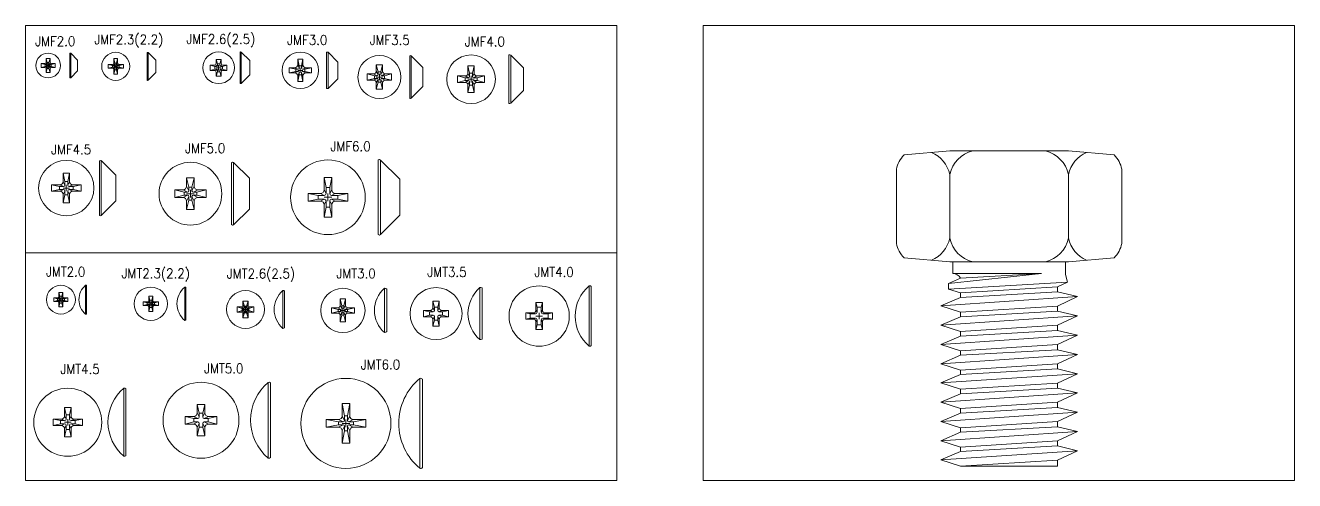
# Model space of a CAD drawing. Header units: millimetres. Extents: x 1190 to 1493, y 468 to 700.
# Drawn here: x 1295.4 to 1493.3, y 628.9 to 699.8 of the extents above; entities that cross this region are included whole.
import ezdxf

# ---------------------------------------------------------------- set-up
doc = ezdxf.new("R2010")
doc.units = ezdxf.units.MM
doc.styles.add('数字', font='txt.shx', dxfattribs={"width": 0.9, "height": 3, "bigfont": 'gbcbig.shx'})

msp = doc.modelspace()

# ---------------------------------------------------------------- linework, layer by layer
at = {"lineweight": 5}
for p, q in [((1298.685, 694.092), (1298.685, 694.692)), ((1298.685, 694.692), (1299.285, 694.692)), ((1299.285, 694.092), (1299.285, 694.692)), ((1302.369, 695.497), (1302.369, 691.686)), ((1302.498, 695.513), (1302.498, 691.67)), ((1303.569, 694.442), (1303.569, 692.742)), ((1309.214, 693.959), (1309.214, 694.659)), ((1309.214, 694.659), (1309.814, 694.659)), ((1309.214, 694.659), (1309.385, 693.977)), ((1309.814, 694.659), (1309.644, 693.977)), ((1309.814, 693.959), (1309.814, 694.659)), ((1314.393, 695.606), (1314.393, 691.313)), ((1314.566, 695.612), (1314.566, 691.307)), ((1315.743, 694.434), (1315.743, 692.484)), ((1325.16, 693.933), (1325.16, 694.533)), ((1325.16, 694.533), (1325.96, 694.533)), ((1325.16, 694.533), (1325.37, 693.849)), ((1325.75, 693.849), (1325.96, 694.533)), ((1325.96, 693.933), (1325.96, 694.533)), ((1328.902, 695.652), (1328.902, 690.813)), ((1329.085, 695.67), (1329.085, 690.796)), ((1330.402, 694.353), (1330.402, 692.113)), ((1337.887, 693.738), (1337.887, 694.588)), ((1337.887, 694.588), (1338.687, 694.588)), ((1337.887, 694.588), (1338.127, 693.538)), ((1338.447, 693.538), (1338.687, 694.588)), ((1338.687, 693.738), (1338.687, 694.588)), ((1342.387, 695.648), (1342.387, 690.029)), ((1342.618, 695.657), (1342.618, 690.02)), ((1355.367, 695.124), (1355.367, 688.474)), ((1355.553, 695.113), (1355.553, 688.484)), ((1370.776, 695.234), (1370.776, 687.687)), ((1371.083, 695.202), (1371.083, 687.718)), ((1298.485, 693.892), (1297.885, 693.892)), ((1297.885, 693.892), (1297.885, 693.292)), ((1298.485, 693.292), (1297.885, 693.292)), ((1298.764, 693.724), (1298.499, 693.724)), ((1298.499, 693.724), (1298.499, 693.459)), ((1298.764, 693.459), (1298.499, 693.459)), ((1298.985, 693.592), (1298.685, 693.592)), ((1298.685, 693.092), (1298.685, 692.492)), ((1298.685, 692.492), (1299.285, 692.492)), ((1298.852, 693.812), (1298.852, 694.077)), ((1298.852, 694.077), (1299.117, 694.077)), ((1298.852, 693.371), (1298.852, 693.106)), ((1298.852, 693.106), (1299.117, 693.106)), ((1298.985, 693.592), (1298.985, 693.892)), ((1298.985, 693.592), (1299.285, 693.592)), ((1298.985, 693.592), (1298.985, 693.292)), ((1299.117, 693.812), (1299.117, 694.077)), ((1299.117, 693.371), (1299.117, 693.106)), ((1299.205, 693.724), (1299.47, 693.724)), ((1299.205, 693.459), (1299.47, 693.459)), ((1299.285, 693.092), (1299.285, 692.492)), ((1299.47, 693.459), (1299.47, 693.724)), ((1299.485, 693.892), (1300.085, 693.892)), ((1299.485, 693.292), (1300.085, 693.292)), ((1300.085, 693.292), (1300.085, 693.892)), ((1309.014, 693.759), (1308.314, 693.759)), ((1308.314, 693.759), (1308.314, 693.159)), ((1308.314, 693.759), (1308.996, 693.589)), ((1308.314, 693.159), (1308.996, 693.33)), ((1309.014, 693.159), (1308.314, 693.159)), ((1309.299, 693.589), (1308.996, 693.589)), ((1308.996, 693.589), (1308.996, 693.33)), ((1309.299, 693.33), (1308.996, 693.33)), ((1309.156, 693.818), (1309.36, 693.614)), ((1309.36, 693.305), (1309.156, 693.101)), ((1309.514, 693.459), (1309.214, 693.459)), ((1309.214, 692.959), (1309.214, 692.259)), ((1309.385, 692.941), (1309.214, 692.259)), ((1309.385, 693.675), (1309.385, 693.977)), ((1309.385, 693.977), (1309.644, 693.977)), ((1309.385, 693.243), (1309.385, 692.941)), ((1309.385, 692.941), (1309.644, 692.941)), ((1309.514, 693.459), (1309.514, 693.759)), ((1309.514, 693.459), (1309.814, 693.459)), ((1309.514, 693.459), (1309.514, 693.159)), ((1309.644, 693.675), (1309.644, 693.977)), ((1309.644, 693.243), (1309.644, 692.941)), ((1309.644, 692.941), (1309.814, 692.259)), ((1309.669, 693.614), (1309.873, 693.818)), ((1309.873, 693.101), (1309.669, 693.305)), ((1309.73, 693.589), (1310.032, 693.589)), ((1309.73, 693.33), (1310.032, 693.33)), ((1309.814, 692.959), (1309.814, 692.259)), ((1310.014, 693.759), (1310.714, 693.759)), ((1310.014, 693.159), (1310.714, 693.159)), ((1310.714, 693.759), (1310.032, 693.589)), ((1310.032, 693.589), (1310.032, 693.33)), ((1310.032, 693.33), (1310.714, 693.159)), ((1310.714, 693.759), (1310.714, 693.159)), ((1324.86, 693.633), (1324.26, 693.633)), ((1324.26, 693.633), (1324.26, 692.833)), ((1324.943, 693.422), (1324.26, 693.633)), ((1324.26, 692.833), (1324.943, 693.043)), ((1324.86, 692.833), (1324.26, 692.833)), ((1325.228, 693.422), (1324.943, 693.422)), ((1324.943, 693.422), (1324.943, 693.043)), ((1325.228, 693.043), (1324.943, 693.043)), ((1325.072, 693.721), (1325.328, 693.464)), ((1325.328, 693.001), (1325.072, 692.745)), ((1325.56, 693.233), (1325.16, 693.233)), ((1325.37, 692.616), (1325.16, 691.933)), ((1325.16, 692.533), (1325.16, 691.933)), ((1325.37, 693.565), (1325.37, 693.849)), ((1325.37, 693.849), (1325.75, 693.849)), ((1325.37, 692.901), (1325.37, 692.616)), ((1325.75, 692.616), (1325.37, 692.616)), ((1325.56, 693.233), (1325.56, 693.633)), ((1325.56, 693.233), (1325.56, 692.833)), ((1325.56, 693.233), (1325.96, 693.233)), ((1325.75, 693.565), (1325.75, 693.849)), ((1325.75, 692.901), (1325.75, 692.616)), ((1325.75, 692.616), (1325.96, 691.933)), ((1326.048, 693.721), (1325.791, 693.464)), ((1326.048, 692.745), (1325.791, 693.001)), ((1325.892, 693.422), (1326.176, 693.422)), ((1325.892, 693.043), (1326.176, 693.043)), ((1325.96, 692.533), (1325.96, 691.933)), ((1326.176, 693.422), (1326.86, 693.633)), ((1326.176, 693.422), (1326.176, 693.043)), ((1326.86, 692.833), (1326.176, 693.043)), ((1326.26, 693.633), (1326.86, 693.633)), ((1326.26, 692.833), (1326.86, 692.833)), ((1326.86, 693.633), (1326.86, 692.833)), ((1337.387, 693.238), (1336.537, 693.238)), ((1336.537, 693.238), (1336.537, 692.438)), ((1337.587, 692.998), (1336.537, 693.238)), ((1337.587, 692.678), (1336.537, 692.438)), ((1337.387, 692.438), (1336.537, 692.438)), ((1337.387, 693.238), (1337.927, 692.998)), ((1337.927, 692.678), (1337.387, 692.438)), ((1337.927, 692.998), (1337.587, 692.998)), ((1337.587, 692.998), (1337.587, 692.678)), ((1337.927, 692.678), (1337.587, 692.678)), ((1337.887, 693.738), (1338.127, 693.198)), ((1338.287, 692.838), (1337.887, 692.838)), ((1338.127, 692.478), (1337.887, 691.938)), ((1338.127, 693.198), (1338.127, 693.538)), ((1338.127, 693.538), (1338.447, 693.538)), ((1338.127, 692.478), (1338.127, 692.138)), ((1338.287, 692.838), (1338.287, 693.238)), ((1338.287, 692.838), (1338.687, 692.838)), ((1338.287, 692.838), (1338.287, 692.438)), ((1338.687, 693.738), (1338.447, 693.198)), ((1338.447, 693.198), (1338.447, 693.538)), ((1338.447, 692.478), (1338.447, 692.138)), ((1338.447, 692.478), (1338.687, 691.938)), ((1338.647, 692.998), (1339.187, 693.238)), ((1338.647, 692.998), (1338.987, 692.998)), ((1338.647, 692.678), (1338.987, 692.678)), ((1338.647, 692.678), (1339.187, 692.438)), ((1340.037, 693.238), (1338.987, 692.998)), ((1338.987, 692.678), (1338.987, 692.998)), ((1338.987, 692.678), (1340.037, 692.438)), ((1339.187, 693.238), (1340.037, 693.238)), ((1339.187, 692.438), (1340.037, 692.438)), ((1340.037, 692.438), (1340.037, 693.238)), ((1344.137, 694.138), (1344.137, 691.538)), ((1350.118, 692.699), (1350.118, 693.699)), ((1350.118, 693.699), (1351.118, 693.699)), ((1350.118, 693.699), (1350.41, 692.59)), ((1350.118, 692.699), (1350.41, 692.174)), ((1350.41, 692.174), (1350.41, 692.59)), ((1350.41, 692.59), (1350.827, 692.59)), ((1350.827, 692.59), (1351.118, 693.699)), ((1351.118, 692.699), (1350.827, 692.174)), ((1350.827, 692.174), (1350.827, 692.59)), ((1351.118, 692.699), (1351.118, 693.699)), ((1357.367, 693.299), (1357.367, 690.299)), ((1364.405, 692.36), (1364.405, 693.56)), ((1364.405, 693.56), (1365.405, 693.56)), ((1364.405, 693.56), (1364.679, 692.407)), ((1364.679, 691.866), (1364.679, 692.407)), ((1364.679, 692.407), (1365.13, 692.407)), ((1365.13, 692.407), (1365.405, 693.56)), ((1365.13, 691.866), (1365.13, 692.407)), ((1365.405, 692.36), (1365.405, 693.56)), ((1373.076, 693.21), (1373.076, 689.71)), ((1309.214, 692.259), (1309.814, 692.259)), ((1325.96, 691.933), (1325.16, 691.933)), ((1338.127, 692.138), (1337.887, 691.088)), ((1337.887, 691.938), (1337.887, 691.088)), ((1337.887, 691.088), (1338.687, 691.088)), ((1338.127, 692.138), (1338.447, 692.138)), ((1338.447, 692.138), (1338.687, 691.088)), ((1338.687, 691.938), (1338.687, 691.088)), ((1349.718, 692.299), (1348.718, 692.299)), ((1348.718, 692.299), (1348.718, 691.299)), ((1349.827, 692.007), (1348.718, 692.299)), ((1349.827, 691.591), (1348.718, 691.299)), ((1349.718, 691.299), (1348.718, 691.299)), ((1349.718, 692.299), (1350.244, 692.007)), ((1350.244, 691.591), (1349.718, 691.299)), ((1350.244, 692.007), (1349.827, 692.007)), ((1349.827, 692.007), (1349.827, 691.591)), ((1350.244, 691.591), (1349.827, 691.591)), ((1350.618, 691.799), (1350.118, 691.799)), ((1350.118, 690.899), (1350.41, 691.424)), ((1350.41, 691.007), (1350.118, 689.899)), ((1350.118, 690.899), (1350.118, 689.899)), ((1350.41, 691.424), (1350.41, 691.007)), ((1350.41, 691.007), (1350.827, 691.007)), ((1350.618, 691.799), (1350.618, 692.299)), ((1350.618, 691.799), (1350.618, 691.299)), ((1350.618, 691.799), (1351.118, 691.799)), ((1350.827, 691.424), (1350.827, 691.007)), ((1351.118, 690.899), (1350.827, 691.424)), ((1350.827, 691.007), (1351.118, 689.899)), ((1351.518, 692.299), (1350.993, 692.007)), ((1350.993, 692.007), (1351.41, 692.007)), ((1350.993, 691.591), (1351.41, 691.591)), ((1351.518, 691.299), (1350.993, 691.591)), ((1351.118, 690.899), (1351.118, 689.899)), ((1351.41, 692.007), (1352.518, 692.299)), ((1351.41, 692.007), (1351.41, 691.591)), ((1351.41, 691.591), (1352.518, 691.299)), ((1351.518, 692.299), (1352.518, 692.299)), ((1351.518, 691.299), (1352.518, 691.299)), ((1352.518, 692.299), (1352.518, 691.299)), ((1364.005, 691.96), (1362.805, 691.96)), ((1362.805, 691.96), (1362.805, 690.96)), ((1363.958, 691.686), (1362.805, 691.96)), ((1363.958, 691.235), (1362.805, 690.96)), ((1364.005, 690.96), (1362.805, 690.96)), ((1364.499, 691.686), (1363.958, 691.686)), ((1363.958, 691.686), (1363.958, 691.235)), ((1364.499, 691.235), (1363.958, 691.235)), ((1364.005, 691.96), (1364.499, 691.686)), ((1364.499, 691.235), (1364.005, 690.96)), ((1364.405, 692.36), (1364.679, 691.866)), ((1364.905, 691.46), (1364.405, 691.46)), ((1364.405, 690.56), (1364.679, 691.054)), ((1364.405, 690.56), (1364.405, 689.36)), ((1364.679, 690.513), (1364.405, 689.36)), ((1364.679, 691.054), (1364.679, 690.513)), ((1364.679, 690.513), (1365.13, 690.513)), ((1364.905, 691.46), (1364.905, 691.96)), ((1364.905, 691.46), (1365.405, 691.46)), ((1364.905, 691.46), (1364.905, 690.96)), ((1365.405, 692.36), (1365.13, 691.866)), ((1365.13, 691.054), (1365.13, 690.513)), ((1365.405, 690.56), (1365.13, 691.054)), ((1365.13, 690.513), (1365.405, 689.36)), ((1365.311, 691.686), (1365.805, 691.96)), ((1365.311, 691.686), (1365.852, 691.686)), ((1365.311, 691.235), (1365.852, 691.235)), ((1365.311, 691.235), (1365.805, 690.96)), ((1365.405, 690.56), (1365.405, 689.36)), ((1365.805, 691.96), (1367.005, 691.96)), ((1365.805, 690.96), (1367.005, 690.96)), ((1365.852, 691.686), (1367.005, 691.96)), ((1365.852, 691.686), (1365.852, 691.235)), ((1365.852, 691.235), (1367.005, 690.96)), ((1367.005, 691.96), (1367.005, 690.96)), ((1350.118, 689.899), (1351.118, 689.899)), ((1364.405, 689.36), (1365.405, 689.36)), ((1306.978, 678.747), (1306.978, 670.234)), ((1307.255, 678.764), (1307.255, 670.218)), ((1350.406, 678.879), (1350.406, 667.235)), ((1350.798, 678.865), (1350.798, 667.249)), ((1301.317, 675.491), (1301.317, 676.791)), ((1301.317, 676.791), (1302.317, 676.791)), ((1301.317, 676.791), (1301.589, 675.539)), ((1302.045, 675.539), (1302.317, 676.791)), ((1302.317, 675.491), (1302.317, 676.791)), ((1327.549, 678.408), (1327.549, 668.834)), ((1327.878, 678.492), (1327.878, 668.75)), ((1300.817, 674.991), (1299.517, 674.991)), ((1299.517, 674.991), (1299.517, 673.991)), ((1299.517, 674.991), (1300.769, 674.719)), ((1301.362, 674.719), (1300.769, 674.719)), ((1300.769, 674.719), (1300.769, 674.263)), ((1300.817, 674.991), (1301.362, 674.719)), ((1301.317, 675.491), (1301.589, 674.947)), ((1301.589, 674.947), (1301.589, 675.539)), ((1301.589, 675.539), (1302.045, 675.539)), ((1301.817, 674.491), (1301.817, 674.991)), ((1302.045, 674.947), (1302.045, 675.539)), ((1302.045, 674.947), (1302.317, 675.491)), ((1302.817, 674.991), (1302.273, 674.719)), ((1302.273, 674.719), (1302.865, 674.719)), ((1302.817, 674.991), (1304.117, 674.991)), ((1302.865, 674.719), (1304.117, 674.991)), ((1302.865, 674.263), (1302.865, 674.719)), ((1304.117, 673.991), (1304.117, 674.991)), ((1309.528, 676.491), (1309.528, 672.491)), ((1320.559, 674.771), (1320.559, 676.071)), ((1320.559, 676.071), (1321.759, 676.071)), ((1320.559, 676.071), (1320.916, 674.612)), ((1320.559, 674.771), (1320.916, 674.086)), ((1320.916, 674.086), (1320.916, 674.612)), ((1320.916, 674.612), (1321.401, 674.612)), ((1321.401, 674.612), (1321.759, 676.071)), ((1321.759, 674.771), (1321.401, 674.086)), ((1321.401, 674.086), (1321.401, 674.612)), ((1321.759, 674.771), (1321.759, 676.071)), ((1330.349, 676.021), (1330.349, 671.221)), ((1341.991, 674.207), (1341.991, 676.157)), ((1341.991, 676.157), (1343.191, 676.157)), ((1342.296, 674.58), (1341.991, 676.157)), ((1342.296, 673.622), (1342.296, 674.58)), ((1342.296, 674.58), (1342.886, 674.58)), ((1342.886, 674.58), (1343.191, 676.157)), ((1342.886, 673.622), (1342.886, 674.58)), ((1343.191, 674.207), (1343.191, 676.157)), ((1353.806, 675.857), (1353.806, 670.257)), ((1300.769, 674.263), (1299.517, 673.991)), ((1300.817, 673.991), (1299.517, 673.991)), ((1301.362, 674.263), (1300.769, 674.263)), ((1301.362, 674.263), (1300.817, 673.991)), ((1301.817, 674.491), (1301.317, 674.491)), ((1301.589, 674.035), (1301.317, 673.491)), ((1301.317, 673.491), (1301.317, 672.191)), ((1301.589, 673.443), (1301.317, 672.191)), ((1301.589, 674.035), (1301.589, 673.443)), ((1301.589, 673.443), (1302.045, 673.443)), ((1301.817, 674.491), (1302.317, 674.491)), ((1301.817, 674.491), (1301.817, 673.991)), ((1302.045, 674.035), (1302.045, 673.443)), ((1302.045, 674.035), (1302.317, 673.491)), ((1302.045, 673.443), (1302.317, 672.191)), ((1302.273, 674.263), (1302.865, 674.263)), ((1302.273, 674.263), (1302.817, 673.991)), ((1302.317, 673.491), (1302.317, 672.191)), ((1302.817, 673.991), (1304.117, 673.991)), ((1302.865, 674.263), (1304.117, 673.991)), ((1320.009, 674.221), (1318.709, 674.221)), ((1318.709, 673.021), (1318.709, 674.221)), ((1320.168, 673.864), (1318.709, 674.221)), ((1320.168, 673.378), (1318.709, 673.021)), ((1320.009, 673.021), (1318.709, 673.021)), ((1320.009, 674.221), (1320.694, 673.864)), ((1320.009, 673.021), (1320.694, 673.378)), ((1320.694, 673.864), (1320.168, 673.864)), ((1320.168, 673.378), (1320.168, 673.864)), ((1320.694, 673.378), (1320.168, 673.378)), ((1321.159, 673.621), (1320.559, 673.621)), ((1320.559, 672.471), (1320.916, 673.156)), ((1320.916, 672.63), (1320.559, 671.171)), ((1320.916, 673.156), (1320.916, 672.63)), ((1321.401, 672.63), (1320.916, 672.63)), ((1321.159, 673.621), (1321.159, 674.221)), ((1321.159, 673.621), (1321.159, 673.021)), ((1321.159, 673.621), (1321.759, 673.621)), ((1321.401, 673.156), (1321.401, 672.63)), ((1321.759, 672.471), (1321.401, 673.156)), ((1321.401, 672.63), (1321.759, 671.171)), ((1322.309, 674.221), (1321.624, 673.864)), ((1321.624, 673.864), (1322.15, 673.864)), ((1321.624, 673.378), (1322.15, 673.378)), ((1322.309, 673.021), (1321.624, 673.378)), ((1322.15, 673.864), (1323.609, 674.221)), ((1322.15, 673.864), (1322.15, 673.378)), ((1322.15, 673.378), (1323.609, 673.021)), ((1322.309, 674.221), (1323.609, 674.221)), ((1322.309, 673.021), (1323.609, 673.021)), ((1323.609, 674.221), (1323.609, 673.021)), ((1341.441, 673.657), (1339.491, 673.657)), ((1339.491, 672.457), (1339.491, 673.657)), ((1341.068, 673.352), (1339.491, 673.657)), ((1341.068, 672.762), (1339.491, 672.457)), ((1342.026, 673.352), (1341.068, 673.352)), ((1341.068, 672.762), (1341.068, 673.352)), ((1342.026, 672.762), (1341.068, 672.762)), ((1341.441, 673.657), (1342.026, 673.352)), ((1342.026, 672.762), (1341.441, 672.457)), ((1341.991, 674.207), (1342.296, 673.622)), ((1342.591, 673.057), (1341.991, 673.057)), ((1342.591, 673.057), (1342.591, 673.657)), ((1342.591, 673.057), (1342.591, 672.457)), ((1342.591, 673.057), (1343.191, 673.057)), ((1343.191, 674.207), (1342.886, 673.622)), ((1343.156, 673.352), (1343.741, 673.657)), ((1343.156, 673.352), (1344.114, 673.352)), ((1343.156, 672.762), (1344.114, 672.762)), ((1343.156, 672.762), (1343.741, 672.457)), ((1343.741, 673.657), (1345.691, 673.657)), ((1344.114, 673.352), (1345.691, 673.657)), ((1344.114, 673.352), (1344.114, 672.762)), ((1344.114, 672.762), (1345.691, 672.457)), ((1345.691, 673.657), (1345.691, 672.457)), ((1301.317, 672.191), (1302.317, 672.191)), ((1320.559, 672.471), (1320.559, 671.171)), ((1321.759, 671.171), (1320.559, 671.171)), ((1321.759, 672.471), (1321.759, 671.171)), ((1341.441, 672.457), (1339.491, 672.457)), ((1341.991, 671.907), (1342.296, 672.492)), ((1341.991, 671.907), (1341.991, 669.957)), ((1342.296, 671.534), (1341.991, 669.957)), ((1342.296, 672.492), (1342.296, 671.534)), ((1342.886, 671.534), (1342.296, 671.534)), ((1342.886, 672.492), (1342.886, 671.534)), ((1342.886, 672.492), (1343.191, 671.907)), ((1342.886, 671.534), (1343.191, 669.957)), ((1343.191, 671.907), (1343.191, 669.957)), ((1343.741, 672.457), (1345.691, 672.457)), ((1343.191, 669.957), (1341.991, 669.957)), ((1295.437, 664.376), (1387.631, 664.376)), ((1304.803, 659.352), (1304.803, 654.852)), ((1320.275, 659.072), (1320.302, 659.072)), ((1320.275, 659.072), (1320.275, 653.872)), ((1320.465, 659.007), (1320.465, 653.937)), ((1351.405, 658.876), (1351.405, 651.976)), ((1366.249, 658.98), (1366.249, 650.88)), ((1383.332, 659.253), (1383.332, 649.853)), ((1300.475, 657.402), (1299.875, 657.402)), ((1299.875, 657.402), (1299.875, 656.802)), ((1300.475, 656.802), (1299.875, 656.802)), ((1300.729, 657.249), (1300.433, 657.249)), ((1300.433, 657.249), (1300.433, 656.954)), ((1300.729, 656.954), (1300.433, 656.954)), ((1300.675, 657.602), (1300.675, 658.202)), ((1300.675, 658.202), (1301.275, 658.202)), ((1300.975, 657.102), (1300.675, 657.102)), ((1300.827, 657.348), (1300.827, 657.643)), ((1300.827, 657.643), (1301.122, 657.643)), ((1300.827, 656.856), (1300.827, 656.56)), ((1300.975, 657.102), (1300.975, 657.402)), ((1300.975, 657.102), (1301.275, 657.102)), ((1300.975, 657.102), (1300.975, 656.802)), ((1301.122, 657.348), (1301.122, 657.643)), ((1301.122, 656.856), (1301.122, 656.56)), ((1301.221, 657.249), (1301.516, 657.249)), ((1301.221, 656.954), (1301.516, 656.954)), ((1301.275, 657.602), (1301.275, 658.202)), ((1301.475, 657.402), (1302.075, 657.402)), ((1301.475, 656.802), (1302.075, 656.802)), ((1301.516, 656.954), (1301.516, 657.249)), ((1302.075, 656.802), (1302.075, 657.402)), ((1314.482, 656.772), (1313.782, 656.772)), ((1313.782, 656.772), (1313.782, 656.172)), ((1314.682, 656.972), (1314.682, 657.672)), ((1314.682, 657.672), (1315.282, 657.672)), ((1314.838, 656.711), (1314.838, 657.046)), ((1314.838, 657.046), (1315.125, 657.046)), ((1314.982, 656.472), (1314.982, 656.772)), ((1315.125, 656.711), (1315.125, 657.046)), ((1315.282, 656.972), (1315.282, 657.672)), ((1315.482, 656.772), (1316.182, 656.772)), ((1316.182, 656.772), (1316.182, 656.172)), ((1329.344, 656.277), (1329.344, 656.877)), ((1329.344, 656.877), (1330.144, 656.877)), ((1329.344, 656.877), (1329.584, 656.097)), ((1329.904, 656.097), (1330.144, 656.877)), ((1330.144, 656.277), (1330.144, 656.877)), ((1335.561, 658.527), (1335.561, 652.627)), ((1344.522, 656.226), (1344.522, 657.226)), ((1344.522, 657.226), (1345.322, 657.226)), ((1344.522, 657.226), (1344.762, 656.146)), ((1345.082, 656.146), (1345.322, 657.226)), ((1345.322, 656.226), (1345.322, 657.226)), ((1358.939, 655.83), (1358.939, 656.88)), ((1358.939, 656.88), (1359.939, 656.88)), ((1358.939, 656.88), (1359.184, 655.926)), ((1359.695, 655.926), (1359.939, 656.88)), ((1359.939, 655.83), (1359.939, 656.88)), ((1300.675, 656.602), (1300.675, 656.002)), ((1300.675, 656.002), (1301.275, 656.002)), ((1300.827, 656.56), (1301.122, 656.56)), ((1301.275, 656.602), (1301.275, 656.002)), ((1314.482, 656.172), (1313.782, 656.172)), ((1314.742, 656.615), (1314.408, 656.615)), ((1314.408, 656.615), (1314.408, 656.328)), ((1314.742, 656.328), (1314.408, 656.328)), ((1314.982, 656.472), (1314.682, 656.472)), ((1314.682, 655.972), (1314.682, 655.272)), ((1314.682, 655.272), (1315.282, 655.272)), ((1314.838, 656.233), (1314.838, 655.898)), ((1314.838, 655.898), (1315.125, 655.898)), ((1314.982, 656.472), (1315.282, 656.472)), ((1314.982, 656.472), (1314.982, 656.172)), ((1315.125, 656.233), (1315.125, 655.898)), ((1315.221, 656.615), (1315.556, 656.615)), ((1315.221, 656.328), (1315.556, 656.328)), ((1315.282, 655.972), (1315.282, 655.272)), ((1315.482, 656.172), (1316.182, 656.172)), ((1315.556, 656.615), (1315.556, 656.328)), ((1329.044, 655.977), (1328.444, 655.977)), ((1328.444, 655.977), (1328.444, 655.177)), ((1329.224, 655.737), (1328.444, 655.977)), ((1329.224, 655.417), (1328.444, 655.177)), ((1329.044, 655.177), (1328.444, 655.177)), ((1329.044, 655.977), (1329.464, 655.737)), ((1329.044, 655.177), (1329.464, 655.417)), ((1329.464, 655.737), (1329.224, 655.737)), ((1329.224, 655.737), (1329.224, 655.417)), ((1329.464, 655.417), (1329.224, 655.417)), ((1329.344, 656.277), (1329.584, 655.857)), ((1329.744, 655.577), (1329.344, 655.577)), ((1329.344, 654.877), (1329.584, 655.297)), ((1329.584, 655.057), (1329.344, 654.277)), ((1329.344, 654.877), (1329.344, 654.277)), ((1329.584, 655.857), (1329.584, 656.097)), ((1329.584, 656.097), (1329.904, 656.097)), ((1329.584, 655.297), (1329.584, 655.057)), ((1329.904, 655.057), (1329.584, 655.057)), ((1329.744, 655.577), (1329.744, 655.977)), ((1329.744, 655.577), (1329.744, 655.177)), ((1329.744, 655.577), (1330.144, 655.577)), ((1330.144, 656.277), (1329.904, 655.857)), ((1329.904, 655.857), (1329.904, 656.097)), ((1329.904, 655.297), (1329.904, 655.057)), ((1330.144, 654.877), (1329.904, 655.297)), ((1329.904, 655.057), (1330.144, 654.277)), ((1330.444, 655.977), (1330.024, 655.737)), ((1330.024, 655.737), (1330.264, 655.737)), ((1330.024, 655.417), (1330.264, 655.417)), ((1330.444, 655.177), (1330.024, 655.417)), ((1330.144, 654.877), (1330.144, 654.277)), ((1330.264, 655.737), (1331.044, 655.977)), ((1330.264, 655.737), (1330.264, 655.417)), ((1330.264, 655.417), (1331.044, 655.177)), ((1330.444, 655.977), (1331.044, 655.977)), ((1330.444, 655.177), (1331.044, 655.177)), ((1331.044, 655.977), (1331.044, 655.177)), ((1344.122, 655.826), (1343.122, 655.826)), ((1343.122, 655.826), (1343.122, 655.026)), ((1344.202, 655.586), (1343.122, 655.826)), ((1344.202, 655.266), (1343.122, 655.026)), ((1344.122, 655.026), (1343.122, 655.026)), ((1344.122, 655.826), (1344.602, 655.586)), ((1344.122, 655.026), (1344.602, 655.266)), ((1344.602, 655.586), (1344.202, 655.586)), ((1344.202, 655.586), (1344.202, 655.266)), ((1344.602, 655.266), (1344.202, 655.266)), ((1344.522, 656.226), (1344.762, 655.746)), ((1344.922, 655.426), (1344.522, 655.426)), ((1344.522, 654.626), (1344.762, 655.106)), ((1344.762, 655.746), (1344.762, 656.146)), ((1344.762, 656.146), (1345.082, 656.146)), ((1344.762, 655.106), (1344.762, 654.706)), ((1344.922, 655.426), (1344.922, 655.826)), ((1344.922, 655.426), (1345.322, 655.426)), ((1344.922, 655.426), (1344.922, 655.026)), ((1345.322, 656.226), (1345.082, 655.746)), ((1345.082, 655.746), (1345.082, 656.146)), ((1345.082, 655.106), (1345.082, 654.706)), ((1345.322, 654.626), (1345.082, 655.106)), ((1345.722, 655.826), (1345.242, 655.586)), ((1345.242, 655.586), (1345.642, 655.586)), ((1345.242, 655.266), (1345.642, 655.266)), ((1345.722, 655.026), (1345.242, 655.266)), ((1345.642, 655.586), (1346.722, 655.826)), ((1345.642, 655.586), (1345.642, 655.266)), ((1345.642, 655.266), (1346.722, 655.026)), ((1345.722, 655.826), (1346.722, 655.826)), ((1345.722, 655.026), (1346.722, 655.026)), ((1346.722, 655.826), (1346.722, 655.026)), ((1358.539, 655.43), (1357.489, 655.43)), ((1357.489, 655.43), (1357.489, 654.43)), ((1358.443, 655.186), (1357.489, 655.43)), ((1358.98, 655.186), (1358.443, 655.186)), ((1358.443, 655.186), (1358.443, 654.675)), ((1358.539, 655.43), (1358.98, 655.186)), ((1358.939, 655.83), (1359.184, 655.39)), ((1359.184, 655.39), (1359.184, 655.926)), ((1359.184, 655.926), (1359.695, 655.926)), ((1359.695, 655.39), (1359.695, 655.926)), ((1359.939, 655.83), (1359.695, 655.39)), ((1360.339, 655.43), (1359.899, 655.186)), ((1359.899, 655.186), (1360.435, 655.186)), ((1360.339, 655.43), (1361.389, 655.43)), ((1360.435, 655.186), (1361.389, 655.43)), ((1360.435, 654.675), (1360.435, 655.186)), ((1361.389, 654.43), (1361.389, 655.43)), ((1374.615, 655.053), (1373.415, 655.053)), ((1373.415, 655.053), (1373.415, 654.053)), ((1374.129, 654.883), (1373.415, 655.053)), ((1374.921, 654.883), (1374.129, 654.883)), ((1374.129, 654.883), (1374.129, 654.223)), ((1374.615, 655.053), (1374.921, 654.883)), ((1375.015, 655.453), (1375.015, 656.653)), ((1375.015, 656.653), (1376.015, 656.653)), ((1375.015, 656.653), (1375.185, 655.939)), ((1375.015, 655.453), (1375.185, 655.147)), ((1375.185, 655.147), (1375.185, 655.939)), ((1375.185, 655.939), (1375.846, 655.939)), ((1375.515, 654.553), (1375.515, 655.053)), ((1375.846, 655.939), (1376.015, 656.653)), ((1375.846, 655.147), (1375.846, 655.939)), ((1376.015, 655.453), (1375.846, 655.147)), ((1376.015, 655.453), (1376.015, 656.653)), ((1376.415, 655.053), (1376.11, 654.883)), ((1376.11, 654.883), (1376.902, 654.883)), ((1376.415, 655.053), (1377.615, 655.053)), ((1376.902, 654.883), (1377.615, 655.053)), ((1376.902, 654.883), (1376.902, 654.223)), ((1377.615, 655.053), (1377.615, 654.053)), ((1320.302, 653.872), (1320.275, 653.872)), ((1330.144, 654.277), (1329.344, 654.277)), ((1344.762, 654.706), (1344.522, 653.626)), ((1344.522, 654.626), (1344.522, 653.626)), ((1344.522, 653.626), (1345.322, 653.626)), ((1344.762, 654.706), (1345.082, 654.706)), ((1345.082, 654.706), (1345.322, 653.626)), ((1345.322, 654.626), (1345.322, 653.626)), ((1358.443, 654.675), (1357.489, 654.43)), ((1358.539, 654.43), (1357.489, 654.43)), ((1358.98, 654.675), (1358.443, 654.675)), ((1358.539, 654.43), (1358.98, 654.675)), ((1358.939, 654.03), (1359.184, 654.471)), ((1358.939, 654.03), (1358.939, 652.98)), ((1359.184, 653.935), (1358.939, 652.98)), ((1358.939, 652.98), (1359.939, 652.98)), ((1359.184, 654.471), (1359.184, 653.935)), ((1359.184, 653.935), (1359.695, 653.935)), ((1359.695, 654.471), (1359.695, 653.935)), ((1359.939, 654.03), (1359.695, 654.471)), ((1359.695, 653.935), (1359.939, 652.98)), ((1359.899, 654.675), (1360.435, 654.675)), ((1360.339, 654.43), (1359.899, 654.675)), ((1359.939, 654.03), (1359.939, 652.98)), ((1360.339, 654.43), (1361.389, 654.43)), ((1360.435, 654.675), (1361.389, 654.43)), ((1374.129, 654.223), (1373.415, 654.053)), ((1374.615, 654.053), (1373.415, 654.053)), ((1374.921, 654.223), (1374.129, 654.223)), ((1374.615, 654.053), (1374.921, 654.223)), ((1375.515, 654.553), (1375.015, 654.553)), ((1375.015, 653.653), (1375.185, 653.959)), ((1375.015, 653.653), (1375.015, 652.453)), ((1375.185, 653.166), (1375.015, 652.453)), ((1375.185, 653.959), (1375.185, 653.166)), ((1375.185, 653.166), (1375.846, 653.166)), ((1375.515, 654.553), (1376.015, 654.553)), ((1375.515, 654.553), (1375.515, 654.053)), ((1375.846, 653.959), (1375.846, 653.166)), ((1376.015, 653.653), (1375.846, 653.959)), ((1375.846, 653.166), (1376.015, 652.453)), ((1376.015, 653.653), (1376.015, 652.453)), ((1376.11, 654.223), (1376.902, 654.223)), ((1376.415, 654.053), (1376.11, 654.223)), ((1376.415, 654.053), (1377.615, 654.053)), ((1376.902, 654.223), (1377.615, 654.053)), ((1375.015, 652.453), (1376.015, 652.453)), ((1310.792, 643.304), (1310.792, 632.704)), ((1333.296, 644.218), (1333.296, 632.418)), ((1356.914, 644.826), (1356.914, 630.826)), ((1301.55, 639.004), (1301.55, 640.304)), ((1301.55, 640.304), (1302.55, 640.304)), ((1301.55, 640.304), (1301.8, 639.154)), ((1301.55, 639.004), (1301.8, 638.504)), ((1301.8, 638.504), (1301.8, 639.154)), ((1301.8, 639.154), (1302.3, 639.154)), ((1302.55, 640.304), (1302.3, 639.154)), ((1302.3, 638.504), (1302.3, 639.154)), ((1302.55, 639.004), (1302.3, 638.504)), ((1302.55, 639.004), (1302.55, 640.304)), ((1322.209, 639.468), (1322.209, 640.768)), ((1322.209, 640.768), (1323.409, 640.768)), ((1322.209, 640.768), (1322.541, 639.413)), ((1322.541, 638.832), (1322.209, 639.468)), ((1322.541, 638.832), (1322.541, 639.413)), ((1322.541, 639.413), (1323.078, 639.413)), ((1323.078, 639.413), (1323.409, 640.768)), ((1323.078, 638.832), (1323.409, 639.468)), ((1323.078, 638.832), (1323.078, 639.413)), ((1323.409, 639.468), (1323.409, 640.768)), ((1344.792, 638.976), (1344.792, 640.926)), ((1344.792, 640.926), (1345.992, 640.926)), ((1344.792, 640.926), (1345.167, 638.992)), ((1344.792, 638.976), (1345.167, 638.259)), ((1345.167, 638.259), (1345.167, 638.992)), ((1345.167, 638.992), (1345.618, 638.992)), ((1345.618, 638.992), (1345.992, 640.926)), ((1345.618, 638.259), (1345.618, 638.992)), ((1345.992, 638.976), (1345.618, 638.259)), ((1345.992, 638.976), (1345.992, 640.926)), ((1301.05, 638.504), (1299.75, 638.504)), ((1299.75, 638.504), (1299.75, 637.504)), ((1300.9, 638.254), (1299.75, 638.504)), ((1300.9, 637.754), (1299.75, 637.504)), ((1301.05, 637.504), (1299.75, 637.504)), ((1301.55, 638.254), (1300.9, 638.254)), ((1300.9, 638.254), (1300.9, 637.754)), ((1301.55, 637.754), (1300.9, 637.754)), ((1301.05, 638.504), (1301.55, 638.254)), ((1301.05, 637.504), (1301.55, 637.754)), ((1302.05, 638.004), (1301.55, 638.004)), ((1301.55, 637.004), (1301.8, 637.504)), ((1301.55, 637.004), (1301.55, 635.704)), ((1301.8, 637.504), (1301.8, 636.854)), ((1302.05, 638.004), (1302.05, 638.504)), ((1302.05, 638.004), (1302.55, 638.004)), ((1302.05, 638.004), (1302.05, 637.504)), ((1302.3, 637.504), (1302.3, 636.854)), ((1302.55, 637.004), (1302.3, 637.504)), ((1303.05, 638.504), (1302.55, 638.254)), ((1302.55, 638.254), (1303.2, 638.254)), ((1302.55, 637.754), (1303.2, 637.754)), ((1303.05, 637.504), (1302.55, 637.754)), ((1302.55, 637.004), (1302.55, 635.704)), ((1303.05, 638.504), (1304.35, 638.504)), ((1303.05, 637.504), (1304.35, 637.504)), ((1303.2, 638.254), (1304.35, 638.504)), ((1303.2, 637.754), (1303.2, 638.254)), ((1303.2, 637.754), (1304.35, 637.504)), ((1304.35, 637.504), (1304.35, 638.504)), ((1321.659, 638.918), (1320.359, 638.918)), ((1320.359, 637.718), (1320.359, 638.918)), ((1321.714, 638.586), (1320.359, 638.918)), ((1321.714, 638.05), (1320.359, 637.718)), ((1321.659, 637.718), (1320.359, 637.718)), ((1322.295, 638.586), (1321.659, 638.918)), ((1322.295, 638.05), (1321.659, 637.718)), ((1322.295, 638.586), (1321.714, 638.586)), ((1321.714, 638.05), (1321.714, 638.586)), ((1322.295, 638.05), (1321.714, 638.05)), ((1322.541, 637.804), (1322.209, 637.168)), ((1322.541, 637.223), (1322.209, 635.868)), ((1322.209, 637.168), (1322.209, 635.868)), ((1322.541, 637.804), (1322.541, 637.223)), ((1323.078, 637.223), (1322.541, 637.223)), ((1323.078, 637.804), (1323.078, 637.223)), ((1323.078, 637.804), (1323.409, 637.168)), ((1323.078, 637.223), (1323.409, 635.868)), ((1323.324, 638.586), (1323.959, 638.918)), ((1323.324, 638.586), (1323.905, 638.586)), ((1323.324, 638.05), (1323.905, 638.05)), ((1323.324, 638.05), (1323.959, 637.718)), ((1323.409, 637.168), (1323.409, 635.868)), ((1323.905, 638.586), (1325.259, 638.918)), ((1323.905, 638.586), (1323.905, 638.05)), ((1323.905, 638.05), (1325.259, 637.718)), ((1323.959, 638.918), (1325.259, 638.918)), ((1323.959, 637.718), (1325.259, 637.718)), ((1325.259, 638.918), (1325.259, 637.718)), ((1344.242, 638.426), (1342.292, 638.426)), ((1342.292, 637.226), (1342.292, 638.426)), ((1344.226, 638.052), (1342.292, 638.426)), ((1344.226, 637.6), (1342.292, 637.226)), ((1344.242, 637.226), (1342.292, 637.226)), ((1344.96, 638.052), (1344.226, 638.052)), ((1344.226, 637.6), (1344.226, 638.052)), ((1344.96, 637.6), (1344.226, 637.6)), ((1344.242, 638.426), (1344.96, 638.052)), ((1344.96, 637.6), (1344.242, 637.226)), ((1345.392, 637.826), (1344.792, 637.826)), ((1344.792, 636.676), (1345.167, 637.393)), ((1345.167, 637.393), (1345.167, 636.66)), ((1345.392, 637.826), (1345.392, 638.426)), ((1345.392, 637.826), (1345.392, 637.226)), ((1345.392, 637.826), (1345.992, 637.826)), ((1345.618, 637.393), (1345.618, 636.66)), ((1345.618, 637.393), (1345.992, 636.676)), ((1346.542, 638.426), (1345.825, 638.052)), ((1345.825, 638.052), (1346.559, 638.052)), ((1345.825, 637.6), (1346.559, 637.6)), ((1346.542, 637.226), (1345.825, 637.6)), ((1346.542, 638.426), (1348.492, 638.426)), ((1346.542, 637.226), (1348.492, 637.226)), ((1346.559, 638.052), (1348.492, 638.426)), ((1346.559, 638.052), (1346.559, 637.6)), ((1346.559, 637.6), (1348.492, 637.226)), ((1348.492, 638.426), (1348.492, 637.226)), ((1301.8, 636.854), (1301.55, 635.704)), ((1301.55, 635.704), (1302.55, 635.704)), ((1301.8, 636.854), (1302.3, 636.854)), ((1302.3, 636.854), (1302.55, 635.704)), ((1323.409, 635.868), (1322.209, 635.868)), ((1344.792, 636.676), (1344.792, 634.726)), ((1345.167, 636.66), (1344.792, 634.726)), ((1345.618, 636.66), (1345.167, 636.66)), ((1345.618, 636.66), (1345.992, 634.726)), ((1345.992, 636.676), (1345.992, 634.726)), ((1345.992, 634.726), (1344.792, 634.726))]:
    msp.add_line(p, q, dxfattribs=at)
at = {"lineweight": 5, "ltscale": 0.5}
for p, q in [((1298.852, 694.077), (1298.685, 694.692)), ((1299.117, 694.077), (1299.285, 694.692)), ((1297.885, 693.892), (1298.499, 693.724)), ((1298.499, 693.459), (1297.885, 693.292)), ((1298.827, 693.75), (1298.626, 693.95)), ((1298.827, 693.433), (1298.626, 693.233)), ((1298.852, 693.106), (1298.685, 692.492)), ((1299.285, 692.492), (1299.117, 693.106)), ((1299.143, 693.75), (1299.343, 693.95)), ((1299.143, 693.433), (1299.343, 693.233)), ((1299.47, 693.724), (1300.085, 693.892)), ((1299.47, 693.459), (1300.085, 693.292)), ((1439.508, 680.291), (1432.38, 679.665)), ((1458.006, 680.291), (1465.134, 679.665)), ((1439.508, 676.615), (1439.508, 666.674)), ((1458.006, 676.615), (1458.006, 666.674)), ((1439.508, 662.997), (1432.38, 663.623)), ((1439.964, 662.997), (1439.964, 661.158)), ((1457.55, 662.997), (1457.55, 661.011)), ((1458.006, 662.997), (1465.134, 663.623)), ((1439.285, 659.624), (1453.804, 661.158)), ((1453.804, 661.158), (1439.964, 661.158)), ((1453.804, 661.158), (1441.206, 660.436)), ((1457.55, 661.011), (1457.864, 659.842)), ((1441.206, 660.436), (1439.285, 659.624)), ((1439.285, 658.747), (1457.864, 659.842)), ((1439.285, 659.624), (1439.285, 658.747)), ((1439.285, 658.747), (1441.206, 658.144)), ((1441.206, 658.144), (1456.308, 659.112)), ((1456.308, 659.112), (1457.864, 659.842)), ((1456.308, 659.112), (1456.308, 658.302)), ((1299.875, 657.402), (1300.433, 657.249)), ((1300.433, 656.954), (1299.875, 656.802)), ((1300.475, 657.402), (1300.729, 657.249)), ((1300.475, 656.802), (1300.729, 656.954)), ((1300.675, 658.202), (1300.827, 657.643)), ((1300.675, 657.602), (1300.827, 657.348)), ((1300.675, 656.602), (1300.827, 656.856)), ((1301.122, 657.643), (1301.275, 658.202)), ((1301.275, 657.602), (1301.122, 657.348)), ((1301.122, 656.856), (1301.275, 656.602)), ((1301.221, 657.249), (1301.475, 657.402)), ((1301.221, 656.954), (1301.475, 656.802)), ((1301.516, 657.249), (1302.075, 657.402)), ((1301.516, 656.954), (1302.075, 656.802)), ((1313.782, 656.772), (1314.408, 656.615)), ((1314.742, 656.615), (1314.482, 656.772)), ((1314.682, 657.672), (1314.838, 657.046)), ((1314.682, 656.972), (1314.838, 656.711)), ((1315.125, 657.046), (1315.282, 657.672)), ((1315.282, 656.972), (1315.125, 656.711)), ((1315.482, 656.772), (1315.221, 656.615)), ((1315.556, 656.615), (1316.182, 656.772)), ((1438.094, 656.121), (1459.42, 657.572)), ((1441.206, 657.436), (1438.094, 656.121)), ((1456.308, 658.302), (1441.206, 657.436)), ((1441.206, 658.144), (1441.206, 657.436)), ((1459.42, 657.572), (1456.308, 658.302)), ((1456.308, 656.112), (1459.42, 657.572)), ((1300.827, 656.56), (1300.675, 656.002)), ((1301.122, 656.56), (1301.275, 656.002)), ((1314.408, 656.328), (1313.782, 656.172)), ((1314.482, 656.172), (1314.742, 656.328)), ((1314.682, 655.972), (1314.838, 656.233)), ((1314.838, 655.898), (1314.682, 655.272)), ((1315.282, 655.972), (1315.125, 656.233)), ((1315.125, 655.898), (1315.282, 655.272)), ((1315.482, 656.172), (1315.221, 656.328)), ((1315.556, 656.328), (1316.182, 656.172)), ((1438.094, 656.121), (1441.206, 655.144)), ((1441.206, 655.144), (1456.308, 656.112)), ((1456.308, 655.302), (1441.206, 654.436)), ((1441.206, 655.144), (1441.206, 654.436)), ((1456.308, 656.112), (1456.308, 655.302)), ((1459.42, 654.572), (1456.308, 655.302)), ((1438.094, 653.121), (1459.42, 654.572)), ((1441.206, 654.436), (1438.094, 653.121)), ((1438.094, 653.121), (1441.206, 652.144)), ((1441.206, 652.144), (1456.308, 653.112)), ((1456.308, 653.112), (1459.42, 654.572)), ((1456.308, 653.112), (1456.308, 652.302)), ((1438.094, 650.121), (1459.42, 651.572)), ((1441.206, 651.436), (1438.094, 650.121)), ((1456.308, 652.302), (1441.206, 651.436)), ((1441.206, 652.144), (1441.206, 651.436)), ((1459.42, 651.572), (1456.308, 652.302)), ((1456.308, 650.112), (1459.42, 651.572)), ((1438.094, 650.121), (1441.206, 649.144)), ((1441.206, 649.144), (1456.308, 650.112)), ((1456.308, 649.302), (1441.206, 648.436)), ((1441.206, 649.144), (1441.206, 648.436)), ((1456.308, 650.112), (1456.308, 649.302)), ((1459.42, 648.572), (1456.308, 649.302)), ((1438.094, 647.121), (1459.42, 648.572)), ((1441.206, 648.436), (1438.094, 647.121)), ((1438.094, 647.121), (1441.206, 646.144)), ((1441.206, 646.144), (1456.308, 647.112)), ((1456.308, 647.112), (1459.42, 648.572)), ((1456.308, 647.112), (1456.308, 646.302)), ((1438.094, 644.121), (1459.42, 645.572)), ((1441.206, 645.436), (1438.094, 644.121)), ((1456.308, 646.302), (1441.206, 645.436)), ((1441.206, 646.144), (1441.206, 645.436)), ((1459.42, 645.572), (1456.308, 646.302)), ((1456.308, 644.112), (1459.42, 645.572)), ((1438.094, 644.121), (1441.206, 643.144)), ((1441.206, 643.144), (1456.308, 644.112)), ((1456.308, 643.302), (1441.206, 642.436)), ((1441.206, 643.144), (1441.206, 642.436)), ((1456.308, 644.112), (1456.308, 643.302)), ((1459.42, 642.572), (1456.308, 643.302)), ((1438.094, 641.121), (1459.42, 642.572)), ((1441.206, 642.436), (1438.094, 641.121)), ((1438.094, 641.121), (1441.206, 640.144)), ((1441.206, 640.144), (1456.308, 641.112)), ((1456.308, 641.112), (1459.42, 642.572)), ((1456.308, 641.112), (1456.308, 640.302)), ((1438.094, 638.121), (1459.42, 639.572)), ((1441.206, 639.436), (1438.094, 638.121)), ((1456.308, 640.302), (1441.206, 639.436)), ((1441.206, 640.144), (1441.206, 639.436)), ((1459.42, 639.572), (1456.308, 640.302)), ((1456.308, 638.112), (1459.42, 639.572)), ((1438.094, 638.121), (1441.206, 637.144)), ((1441.206, 637.144), (1456.308, 638.112)), ((1456.308, 637.302), (1441.206, 636.436)), ((1441.206, 637.144), (1441.206, 636.436)), ((1456.308, 638.112), (1456.308, 637.302)), ((1459.42, 636.572), (1456.308, 637.302)), ((1438.094, 635.121), (1459.42, 636.572)), ((1441.206, 636.436), (1438.094, 635.121)), ((1438.094, 635.121), (1441.206, 634.144)), ((1441.206, 634.144), (1456.308, 635.112)), ((1456.308, 635.112), (1459.42, 636.572)), ((1456.308, 635.112), (1456.308, 634.302)), ((1438.094, 632.121), (1459.42, 633.572)), ((1441.206, 633.436), (1438.094, 632.121)), ((1456.308, 634.302), (1441.206, 633.436)), ((1441.206, 634.144), (1441.206, 633.436)), ((1459.42, 633.572), (1456.308, 634.302)), ((1456.308, 632.112), (1459.42, 633.572)), ((1438.094, 632.121), (1441.206, 631.144)), ((1441.206, 631.144), (1456.308, 632.112)), ((1441.206, 631.144), (1456.308, 631.144)), ((1456.308, 632.112), (1456.308, 631.144))]:
    msp.add_line(p, q, dxfattribs=at)
at = {"lineweight": 5}
for points in [[(1387.631, 699.843), (1295.437, 699.843), (1295.437, 628.908), (1387.631, 628.908)], [(1493.255, 699.843), (1401.062, 699.843), (1401.062, 628.908), (1493.255, 628.908)]]:
    msp.add_lwpolyline(points, close=True, dxfattribs=at)
for points in [[(1303.569, 694.442), (1302.498, 695.513)], [(1315.743, 694.434), (1314.566, 695.612)], [(1330.402, 694.353), (1329.085, 695.67)], [(1344.137, 694.138), (1342.618, 695.657)], [(1357.367, 693.299), (1355.553, 695.113)], [(1373.076, 693.21), (1371.083, 695.202)], [(1302.498, 691.67), (1303.569, 692.742)], [(1314.566, 691.307), (1315.743, 692.484)], [(1329.085, 690.796), (1330.402, 692.113)], [(1342.618, 690.02), (1344.137, 691.538)], [(1355.553, 688.484), (1357.367, 690.299)], [(1371.083, 687.718), (1373.076, 689.71)], [(1309.528, 676.491), (1307.255, 678.764)], [(1353.806, 675.857), (1350.798, 678.865)], [(1330.349, 676.021), (1327.878, 678.492)], [(1307.255, 670.218), (1309.528, 672.491)], [(1327.878, 668.75), (1330.349, 671.221)], [(1350.798, 667.249), (1353.806, 670.257)], [(1304.803, 659.352), (1304.824, 659.352)], [(1304.987, 659.299), (1304.987, 654.905)], [(1366.62, 658.928), (1366.62, 650.933)], [(1383.62, 659.155), (1383.62, 649.951)], [(1335.812, 658.445), (1335.812, 652.709)], [(1351.748, 658.731), (1351.748, 652.121)], [(1304.824, 654.852), (1304.803, 654.852)], [(1311.11, 643.234), (1311.11, 632.773)], [(1333.644, 644.125), (1333.644, 632.511)], [(1357.329, 644.707), (1357.329, 630.945)]]:
    msp.add_lwpolyline(points, dxfattribs=at)
at = {"lineweight": 5, "ltscale": 0.5}
for points in [[(1439.508, 680.291), (1458.006, 680.291)], [(1431.207, 665.874), (1431.207, 677.415)], [(1466.307, 677.415), (1466.307, 665.874)], [(1458.006, 662.997), (1439.508, 662.997)]]:
    msp.add_lwpolyline(points, dxfattribs=at)
at = {"lineweight": 5}
for centre, radius in [((1298.985, 693.592), 1.932), ((1309.514, 693.459), 2.186), ((1325.56, 693.233), 2.466), ((1338.287, 692.838), 2.853), ((1350.618, 691.799), 3.349), ((1364.905, 691.46), 3.793), ((1301.817, 674.491), 4.314), ((1321.159, 673.621), 4.895), ((1342.591, 673.057), 5.822), ((1300.975, 657.102), 2.25), ((1314.982, 656.472), 2.6), ((1344.922, 655.426), 3.45), ((1359.439, 654.93), 4.054), ((1375.515, 654.553), 4.7), ((1329.744, 655.577), 2.95), ((1302.05, 638.004), 5.3), ((1322.809, 638.318), 5.92), ((1345.392, 637.826), 7.014)]:
    msp.add_circle(centre, radius, dxfattribs=at)
for centre, radius, start, end in [((1302.446, 695.396), 0.128, 66.25958, 127.47869), ((1314.482, 695.519), 0.124, 47.95991, 135.88163), ((1329.003, 695.564), 0.134, 52.23023, 138.74704), ((1342.509, 695.49), 0.199, 56.90521, 127.91448), ((1355.452, 694.98), 0.167, 52.98378, 120.59197), ((1370.894, 694.866), 0.386, 60.5804, 107.84819), ((1298.485, 694.092), 0.2, 270, 0), ((1298.485, 693.092), 0.2, 0, 90), ((1298.764, 693.812), 0.0883, 270, 0), ((1298.764, 693.371), 0.0883, 0, 90), ((1299.205, 693.812), 0.0883, 180, 270), ((1299.205, 693.371), 0.0883, 90, 180), ((1299.485, 694.092), 0.2, 180, 270), ((1299.485, 693.092), 0.2, 90, 180), ((1309.014, 693.959), 0.2, 270, 0), ((1309.014, 692.959), 0.2, 0, 90), ((1309.299, 693.675), 0.0863, 270, 0), ((1309.299, 693.243), 0.0863, 0, 90), ((1309.73, 693.675), 0.0863, 180, 270), ((1309.73, 693.243), 0.0863, 90, 180), ((1310.014, 693.959), 0.2, 180, 270), ((1310.014, 692.959), 0.2, 90, 180), ((1324.86, 693.933), 0.3, 270, 360), ((1324.86, 692.533), 0.3, 0, 90), ((1325.228, 693.565), 0.142, 270, 360), ((1325.228, 692.901), 0.142, 0, 90), ((1325.892, 693.565), 0.142, 180, 270), ((1325.892, 692.901), 0.142, 90, 180), ((1326.26, 693.933), 0.3, 180, 270), ((1326.26, 692.533), 0.3, 90, 180), ((1337.387, 693.738), 0.5, 270, 0), ((1337.387, 691.938), 0.5, 0, 90), ((1337.927, 693.198), 0.2, 270, 0), ((1337.927, 692.478), 0.2, 0, 90), ((1338.647, 693.198), 0.2, 180, 270), ((1338.647, 692.478), 0.2, 90, 180), ((1339.187, 693.738), 0.5, 180, 270), ((1339.187, 691.938), 0.5, 90, 180), ((1349.718, 692.699), 0.4, 270, 0), ((1351.518, 692.699), 0.4, 180, 270), ((1302.446, 691.787), 0.128, 232.52131, 293.74042), ((1314.482, 691.399), 0.124, 224.11837, 312.04009), ((1329.003, 690.902), 0.134, 221.25296, 307.76977), ((1349.718, 690.899), 0.4, 0, 90), ((1350.244, 692.174), 0.167, 270, 0), ((1350.244, 691.424), 0.167, 0, 90), ((1350.993, 692.174), 0.167, 180, 270), ((1350.993, 691.424), 0.167, 90, 180), ((1351.518, 690.899), 0.4, 90, 180), ((1364.005, 692.36), 0.4, 270, 0), ((1364.005, 690.56), 0.4, 0, 90), ((1364.499, 691.866), 0.18, 270, 0), ((1364.499, 691.054), 0.18, 0, 90), ((1365.311, 691.866), 0.18, 180, 270), ((1365.311, 691.054), 0.18, 90, 180), ((1365.805, 692.36), 0.4, 180, 270), ((1365.805, 690.56), 0.4, 90, 180), ((1342.509, 690.186), 0.199, 232.08552, 303.09479), ((1355.452, 688.618), 0.167, 239.40803, 307.01622), ((1370.894, 688.054), 0.386, 252.15181, 299.4196), ((1307.127, 678.576), 0.227, 55.70128, 130.9556), ((1327.76, 678.266), 0.255, 62.33682, 146.07494), ((1350.593, 678.617), 0.322, 50.38291, 125.48145), ((1300.817, 675.491), 0.5, 270, 0), ((1301.362, 674.947), 0.228, 270, 0), ((1302.273, 674.947), 0.228, 180, 270), ((1302.817, 675.491), 0.5, 180, 270), ((1320.009, 674.771), 0.55, 270, 0), ((1322.309, 674.771), 0.55, 180, 270), ((1300.817, 673.491), 0.5, 0, 90), ((1301.362, 674.035), 0.228, 0, 90), ((1302.273, 674.035), 0.228, 90, 180), ((1302.817, 673.491), 0.5, 90, 180), ((1320.009, 672.471), 0.55, 0, 90), ((1320.694, 674.086), 0.222, 270, 0), ((1320.694, 673.156), 0.222, 0, 90), ((1321.624, 674.086), 0.222, 180, 270), ((1321.624, 673.156), 0.222, 90, 180), ((1322.309, 672.471), 0.55, 90, 180), ((1341.441, 674.207), 0.55, 270, 0), ((1342.026, 673.622), 0.27, 270, 0), ((1342.026, 672.492), 0.27, 0, 90), ((1343.156, 673.622), 0.27, 180, 270), ((1343.156, 672.492), 0.27, 90, 180), ((1343.741, 674.207), 0.55, 180, 270), ((1341.441, 671.907), 0.55, 0, 90), ((1343.741, 671.907), 0.55, 90, 180), ((1307.127, 670.406), 0.227, 229.0444, 304.29872), ((1327.76, 668.976), 0.255, 213.92506, 297.66318), ((1350.593, 667.498), 0.322, 234.51855, 309.61709), ((1306.787, 657.102), 3, 131.40962, 228.59038), ((1304.813, 659.041), 0.311, 55.93917, 91.91735), ((1322.465, 656.472), 3.4, 130.11917, 229.88083), ((1320.288, 658.799), 0.273, 49.58805, 92.87783), ((1354.448, 655.426), 4.6, 131.40962, 228.59038), ((1351.402, 658.391), 0.485, 44.52439, 89.62109), ((1369.82, 654.93), 5.4, 131.40962, 228.59038), ((1366.34, 658.279), 0.707, 66.62781, 97.42159), ((1387.22, 654.553), 6.1, 129.60193, 230.39807), ((1383.416, 659.027), 0.241, 32.05967, 110.36515), ((1300.475, 657.602), 0.2, 270, 0), ((1300.475, 656.602), 0.2, 0, 90), ((1300.729, 657.348), 0.0984, 270, 0), ((1300.729, 656.856), 0.0984, 0, 90), ((1301.221, 657.348), 0.0984, 180, 270), ((1301.221, 656.856), 0.0984, 90, 180), ((1301.475, 657.602), 0.2, 180, 270), ((1301.475, 656.602), 0.2, 90, 180), ((1314.482, 656.972), 0.2, 270, 0), ((1315.482, 656.972), 0.2, 180, 270), ((1338.112, 655.577), 3.9, 130.85125, 229.14875), ((1335.565, 658.115), 0.412, 53.24894, 90.62588), ((1304.813, 655.162), 0.311, 268.08265, 304.06083), ((1314.482, 655.972), 0.2, 0, 90), ((1314.742, 656.711), 0.0957, 270, 0), ((1314.742, 656.233), 0.0957, 0, 90), ((1315.221, 656.711), 0.0957, 180, 270), ((1315.221, 656.233), 0.0957, 90, 180), ((1315.482, 655.972), 0.2, 90, 180), ((1329.044, 656.277), 0.3, 270, 360), ((1329.044, 654.877), 0.3, 0, 90), ((1329.464, 655.857), 0.12, 270, 360), ((1329.464, 655.297), 0.12, 0, 90), ((1330.024, 655.857), 0.12, 180, 270), ((1330.024, 655.297), 0.12, 90, 180), ((1330.444, 656.277), 0.3, 180, 270), ((1330.444, 654.877), 0.3, 90, 180), ((1344.122, 656.226), 0.4, 270, 0), ((1344.122, 654.626), 0.4, 0, 90), ((1344.602, 655.746), 0.16, 270, 0), ((1344.602, 655.106), 0.16, 0, 90), ((1345.242, 655.746), 0.16, 180, 270), ((1345.242, 655.106), 0.16, 90, 180), ((1345.722, 656.226), 0.4, 180, 270), ((1345.722, 654.626), 0.4, 90, 180), ((1358.539, 655.83), 0.4, 270, 360), ((1358.98, 655.39), 0.204, 270, 0), ((1359.899, 655.39), 0.204, 180, 270), ((1360.339, 655.83), 0.4, 180, 270), ((1374.615, 655.453), 0.4, 270, 0), ((1374.921, 655.147), 0.264, 270, 0), ((1376.11, 655.147), 0.264, 180, 270), ((1376.415, 655.453), 0.4, 180, 270), ((1320.288, 654.145), 0.273, 267.12217, 310.41195), ((1358.539, 654.03), 0.4, 0, 90), ((1358.98, 654.471), 0.204, 0, 90), ((1359.899, 654.471), 0.204, 90, 180), ((1360.339, 654.03), 0.4, 90, 180), ((1374.615, 653.653), 0.4, 0, 90), ((1374.921, 653.959), 0.264, 0, 90), ((1376.11, 653.959), 0.264, 90, 180), ((1376.415, 653.653), 0.4, 90, 180), ((1335.565, 653.039), 0.412, 269.37412, 306.75106), ((1351.402, 652.461), 0.485, 270.37891, 315.47561), ((1366.34, 651.582), 0.707, 262.57841, 293.37219), ((1383.416, 650.079), 0.241, 249.63485, 327.94033), ((1315.21, 638.004), 6.9, 129.815, 230.185), ((1310.882, 642.952), 0.363, 51.06126, 104.34851), ((1338.244, 638.318), 7.7, 129.98312, 230.01688), ((1333.415, 643.967), 0.278, 34.7076, 115.47181), ((1362.729, 637.826), 9.1, 129.71514, 230.28486), ((1357.045, 644.5), 0.351, 36.01126, 111.86546), ((1301.05, 639.004), 0.5, 270, 0), ((1303.05, 639.004), 0.5, 180, 270), ((1321.659, 639.468), 0.55, 270, 0), ((1323.959, 639.468), 0.55, 180, 270), ((1344.242, 638.976), 0.55, 270, 0), ((1346.542, 638.976), 0.55, 180, 270), ((1301.05, 637.004), 0.5, 0, 90), ((1301.55, 638.504), 0.25, 270, 0), ((1301.55, 637.504), 0.25, 0, 90), ((1302.55, 638.504), 0.25, 180, 270), ((1302.55, 637.504), 0.25, 90, 180), ((1303.05, 637.004), 0.5, 90, 180), ((1321.659, 637.168), 0.55, 0, 90), ((1322.295, 638.832), 0.246, 270, 0), ((1322.295, 637.804), 0.246, 0, 90), ((1323.324, 638.832), 0.246, 180, 270), ((1323.324, 637.804), 0.246, 90, 180), ((1323.959, 637.168), 0.55, 90, 180), ((1344.242, 636.676), 0.55, 0, 90), ((1344.96, 638.259), 0.207, 270, 0), ((1344.96, 637.393), 0.207, 0, 90), ((1345.825, 638.259), 0.207, 180, 270), ((1345.825, 637.393), 0.207, 90, 180), ((1346.542, 636.676), 0.55, 90, 180), ((1310.882, 633.055), 0.363, 255.65149, 308.93874), ((1333.415, 632.669), 0.278, 244.52819, 325.2924), ((1357.045, 631.152), 0.351, 248.13454, 323.98874)]:
    msp.add_arc(centre, radius, start, end, dxfattribs=at)
at = {"lineweight": 5, "ltscale": 0.5}
for centre, radius, start, end in [((1435.386, 676.667), 4.245, 135.07277, 169.86279), ((1434.762, 675.573), 4.859, 12.37647, 66.87842), ((1444.254, 675.573), 4.859, 103.84016, 167.62353), ((1453.26, 675.573), 4.859, 12.37647, 76.15984), ((1462.753, 675.573), 4.859, 113.12158, 167.62353), ((1462.128, 676.667), 4.245, 10.13721, 44.92723), ((1434.762, 667.715), 4.859, 293.12158, 347.62353), ((1444.254, 667.715), 4.859, 192.37647, 256.15984), ((1453.26, 667.715), 4.859, 283.84016, 347.62353), ((1462.753, 667.715), 4.859, 192.37647, 246.87842), ((1435.386, 666.621), 4.245, 190.13721, 224.92723), ((1462.128, 666.621), 4.245, 315.07277, 349.86279), ((1439.994, 659.782), 1.377, 28.36674, 91.25137)]:
    msp.add_arc(centre, radius, start, end, dxfattribs=at)

# ---------------------------------------------------------------- texts
at = {"lineweight": 5, "char_height": 1.5, "width": 19.85793, "attachment_point": 1, "style": '数字'}
for s, insert in [('JMF2.3(2.2)', (1306.173, 698.395)), ('JMF2.6(2.5)', (1320.517, 698.469)), ('JMF3.0', (1336.243, 698.319)), ('JMF3.5', (1349.089, 698.304)), ('JMF2.0', (1296.97, 698.114)), ('JMF4.0', (1363.927, 698.07)), ('JMF4.5', (1299.44, 681.253)), ('JMF5.0', (1320.337, 681.45)), ('JMF6.0', (1342.995, 681.749)), ('JMT2.0', (1298.639, 662.209)), ('JMT2.3(2.2)', (1310.426, 661.939)), ('JMT2.6(2.5)', (1326.834, 661.92)), ('JMT3.0', (1343.901, 661.931)), ('JMT3.5', (1358.071, 662.165)), ('JMT4.0', (1374.772, 662.161)), ('JMT4.5', (1300.888, 647.028)), ('JMT5.0', (1323.28, 647.136)), ('JMT6.0', (1347.72, 647.736))]:
    msp.add_mtext(s, dxfattribs=dict(at, insert=insert))

doc.saveas('drawing.dxf')
